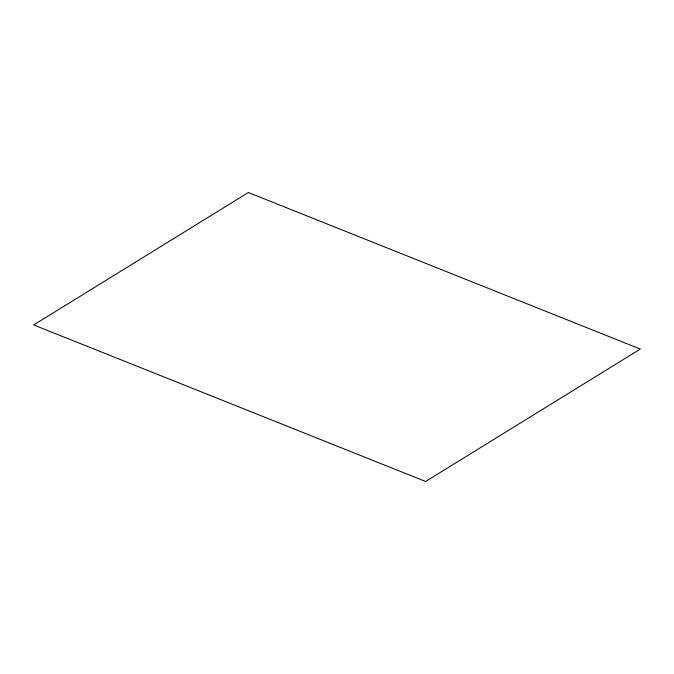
<?xml version="1.0" encoding="UTF-8"?>
<svg xmlns="http://www.w3.org/2000/svg" width="674" height="674" viewBox="0 0 674 674"><rect width="100%" height="100%" fill="white"/><g stroke="black" fill="none" stroke-linecap="round" stroke-linejoin="round"><path stroke-width="1.01" d="M248.361 192.52L33.7 324.944L425.639 481.48L640.3 349.056L248.361 192.52"/></g></svg>
